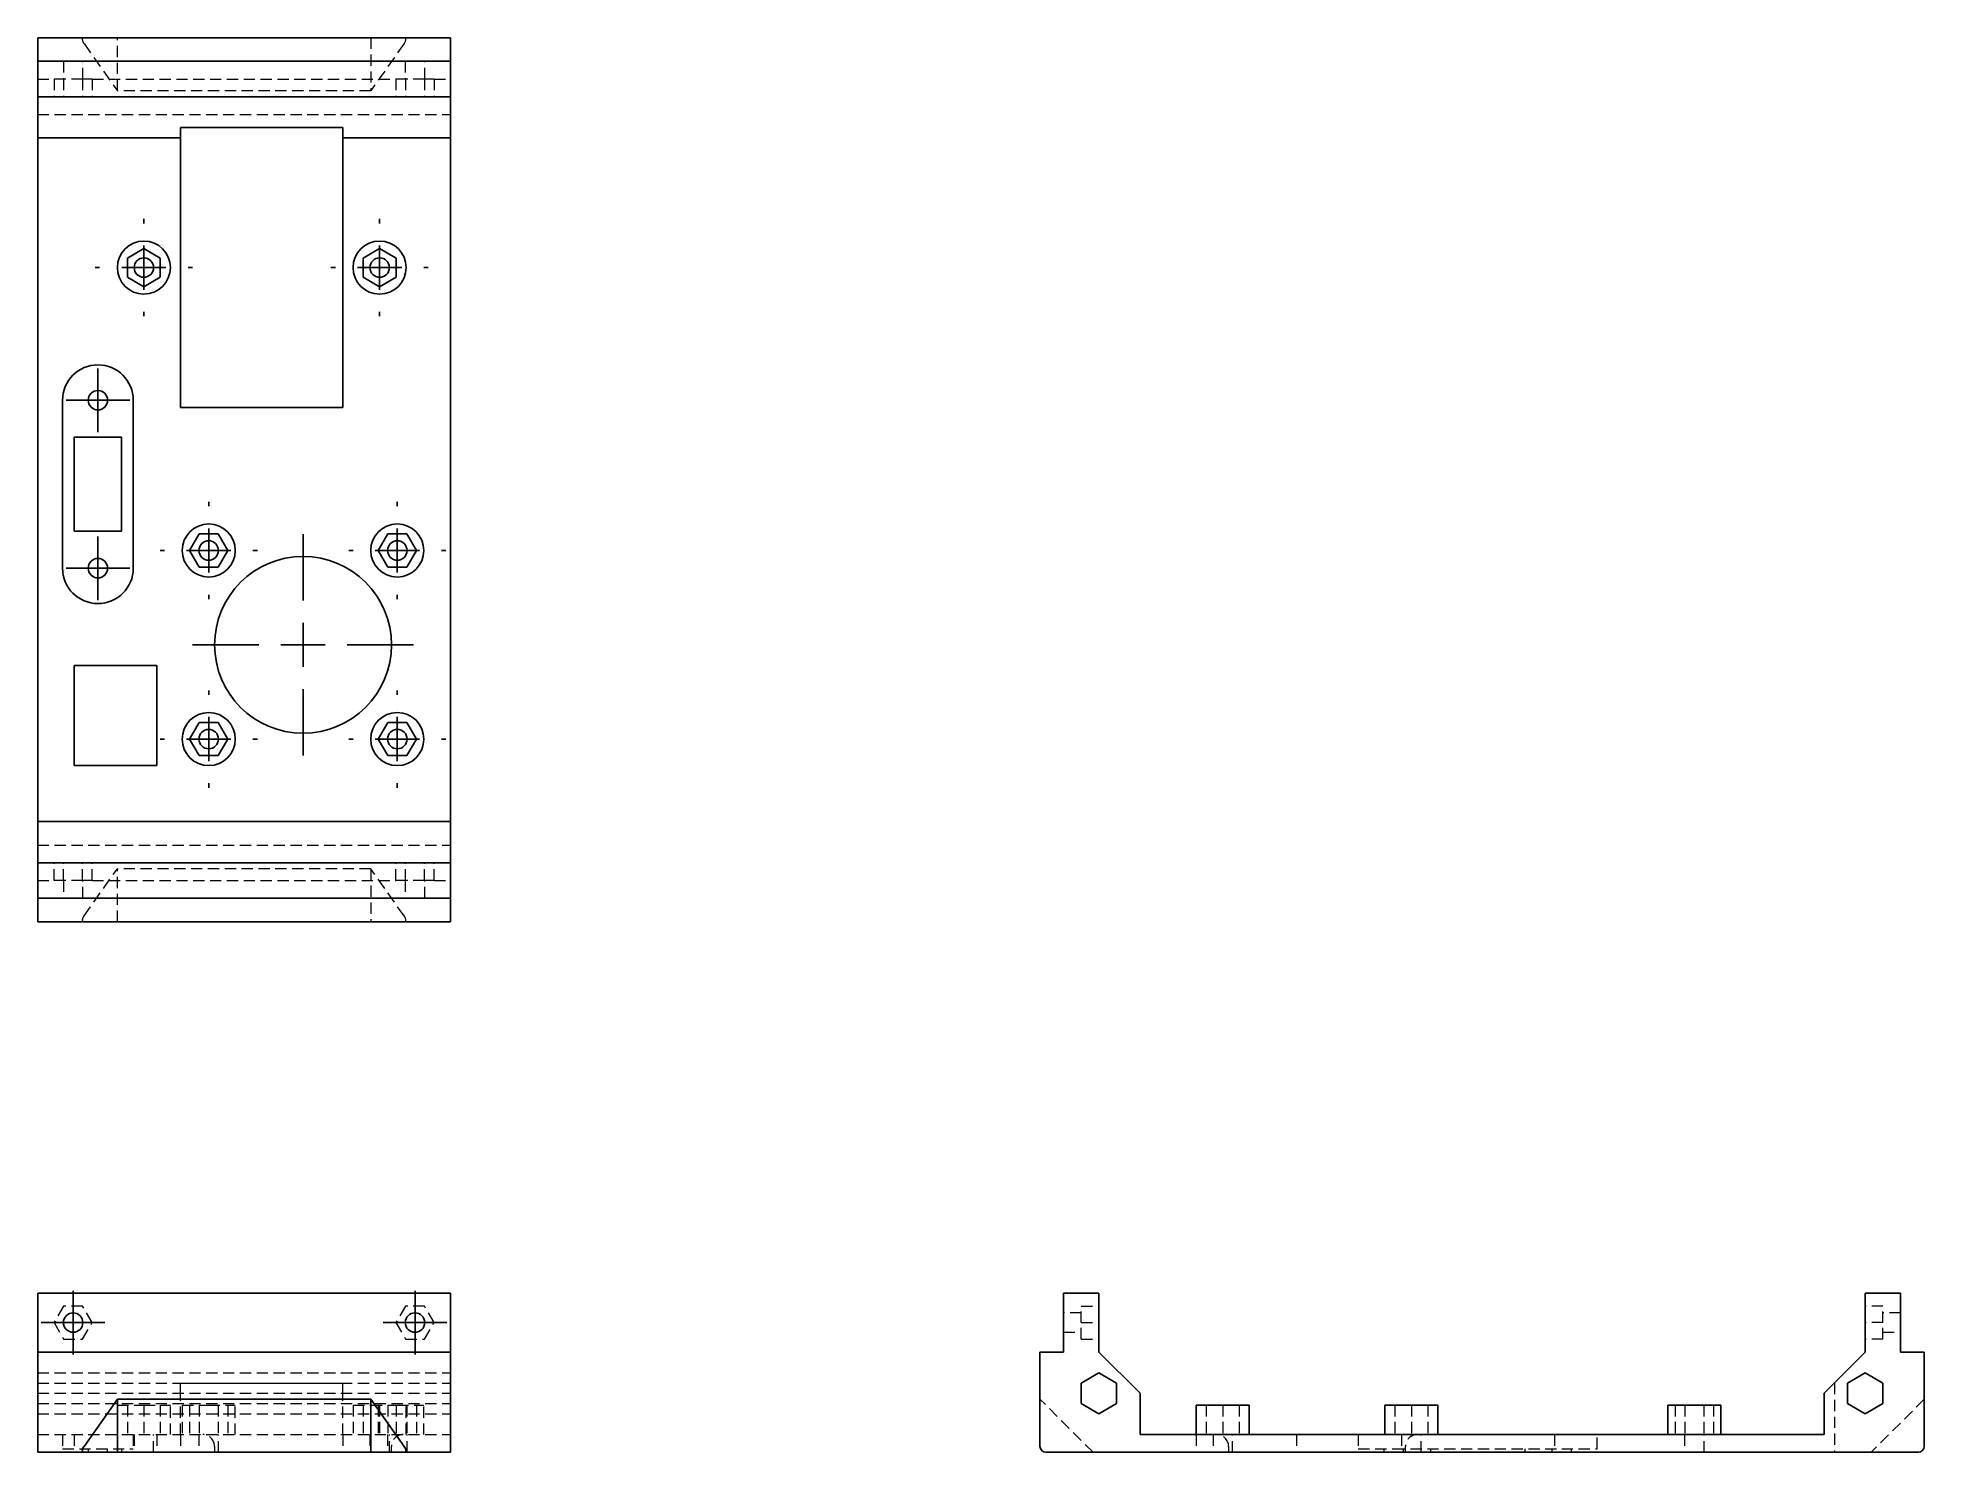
# Model space of a CAD drawing. Header units: millimetres. Extents: x 60 to 273, y 48 to 208.
import ezdxf

# ---------------------------------------------------------------- set-up
doc = ezdxf.new("R2010")
doc.units = ezdxf.units.MM
doc.linetypes.add('HIDDEN', pattern=[1.905, 1.27, -0.635])
doc.layers.add('10', color=7, linetype='Continuous')

# ---------------------------------------------------------------- blocks, each defined once
blk = doc.blocks.new('SW_CENTERMARKSYMBOL_0')
at = {"layer": '10', "color": 0}
for p, q in [((0, 2.5), (0, 3.6)), ((0, 0), (0, 2.5)), ((-2.5, 0), (-3.6, 0)), ((0, 0), (-2.5, 0)), ((0, 0), (0, -2.5)), ((0, 0), (2.5, 0)), ((2.5, 0), (3.6, 0)), ((0, -2.5), (0, -3.6))]:
    blk.add_line(p, q, dxfattribs=at)
blk = doc.blocks.new('SW_CENTERMARKSYMBOL_1')
at = {"layer": '10', "color": 0}
for p, q in [((0, 2.5), (0, 3.6)), ((0, 0), (0, 2.5)), ((-2.5, 0), (-3.6, 0)), ((0, 0), (-2.5, 0)), ((0, 0), (0, -2.5)), ((0, 0), (2.5, 0)), ((2.5, 0), (3.6, 0)), ((0, -2.5), (0, -3.6))]:
    blk.add_line(p, q, dxfattribs=at)
blk = doc.blocks.new('SW_CENTERMARKSYMBOL_2')
at = {"layer": '10', "color": 0}
for p, q in [((0, 5), (0, 5.5)), ((0, 0), (0, 2.5)), ((-5, 0), (-5.5, 0)), ((0, 0), (-2.5, 0)), ((0, 0), (0, -2.5)), ((0, 0), (2.5, 0)), ((5, 0), (5.5, 0)), ((0, -5), (0, -5.5))]:
    blk.add_line(p, q, dxfattribs=at)
blk = doc.blocks.new('SW_CENTERMARKSYMBOL_3')
at = {"layer": '10', "color": 0}
for p, q in [((0, 5), (0, 5.5)), ((0, 0), (0, 2.5)), ((-5, 0), (-5.5, 0)), ((0, 0), (-2.5, 0)), ((0, 0), (0, -2.5)), ((0, 0), (2.5, 0)), ((5, 0), (5.5, 0)), ((0, -5), (0, -5.5))]:
    blk.add_line(p, q, dxfattribs=at)
blk = doc.blocks.new('SW_CENTERMARKSYMBOL_4')
at = {"layer": '10', "color": 0}
for p, q in [((0, 5), (0, 5.5)), ((0, 0), (0, 2.5)), ((-5, 0), (-5.5, 0)), ((0, 0), (-2.5, 0)), ((0, 0), (0, -2.5)), ((0, 0), (2.5, 0)), ((5, 0), (5.5, 0)), ((0, -5), (0, -5.5))]:
    blk.add_line(p, q, dxfattribs=at)
blk = doc.blocks.new('SW_CENTERMARKSYMBOL_5')
at = {"layer": '10', "color": 0}
for p, q in [((0, 5), (0, 5.5)), ((0, 0), (0, 2.5)), ((-5, 0), (-5.5, 0)), ((0, 0), (-2.5, 0)), ((0, 0), (0, -2.5)), ((0, 0), (2.5, 0)), ((5, 0), (5.5, 0)), ((0, -5), (0, -5.5))]:
    blk.add_line(p, q, dxfattribs=at)
blk = doc.blocks.new('SW_CENTERMARKSYMBOL_6')
at = {"layer": '10', "color": 0}
for p, q in [((0, 2.5), (0, 3.6)), ((0, 0), (0, 2.5)), ((-2.5, 0), (-3.6, 0)), ((0, 0), (-2.5, 0)), ((0, 0), (0, -2.5)), ((0, 0), (2.5, 0)), ((2.5, 0), (3.6, 0)), ((0, -2.5), (0, -3.6))]:
    blk.add_line(p, q, dxfattribs=at)
blk = doc.blocks.new('SW_CENTERMARKSYMBOL_7')
at = {"layer": '10', "color": 0}
for p, q in [((0, 2.5), (0, 3.6)), ((0, 0), (0, 2.5)), ((-2.5, 0), (-3.6, 0)), ((0, 0), (-2.5, 0)), ((0, 0), (0, -2.5)), ((0, 0), (2.5, 0)), ((2.5, 0), (3.6, 0)), ((0, -2.5), (0, -3.6))]:
    blk.add_line(p, q, dxfattribs=at)
blk = doc.blocks.new('SW_CENTERMARKSYMBOL_8')
at = {"layer": '10', "color": 0}
for p, q in [((0, 5), (0, 5.5)), ((0, 0), (0, 2.5)), ((-5, 0), (-5.5, 0)), ((0, 0), (-2.5, 0)), ((0, 0), (0, -2.5)), ((0, 0), (2.5, 0)), ((5, 0), (5.5, 0)), ((0, -5), (0, -5.5))]:
    blk.add_line(p, q, dxfattribs=at)
blk = doc.blocks.new('SW_CENTERMARKSYMBOL_9')
at = {"layer": '10', "color": 0}
for p, q in [((0, 5), (0, 5.5)), ((0, 0), (0, 2.5)), ((-5, 0), (-5.5, 0)), ((0, 0), (-2.5, 0)), ((0, 0), (0, -2.5)), ((0, 0), (2.5, 0)), ((5, 0), (5.5, 0)), ((0, -5), (0, -5.5))]:
    blk.add_line(p, q, dxfattribs=at)
blk = doc.blocks.new('SW_CENTERMARKSYMBOL_10')
at = {"layer": '10', "color": 0}
for p, q in [((0, 5), (0, 12.5)), ((0, 0), (0, 2.5)), ((-5, 0), (-12.5, 0)), ((0, 0), (-2.5, 0)), ((0, 0), (0, -2.5)), ((0, 0), (2.5, 0)), ((5, 0), (12.5, 0)), ((0, -5), (0, -12.5))]:
    blk.add_line(p, q, dxfattribs=at)

msp = doc.modelspace()

# ---------------------------------------------------------------- linework, layer by layer
at = {"color": 7, "linetype": 'Continuous', "lineweight": 25}
for p, q in [((59.67, 208), (106.33, 208)), ((59.67, 208), (59.67, 205.33)), ((106.33, 208), (106.33, 205.33)), ((59.67, 205.33), (106.33, 205.33)), ((59.67, 205.33), (59.67, 201.33)), ((106.33, 205.33), (106.33, 201.33)), ((59.67, 201.33), (106.33, 201.33)), ((59.67, 201.33), (59.67, 196.67)), ((106.33, 201.33), (106.33, 196.67)), ((59.67, 196.67), (75.83, 196.67)), ((59.67, 196.67), (59.67, 119.33)), ((75.83, 197.83), (94.17, 197.83)), ((75.83, 196.67), (75.83, 197.83)), ((75.83, 196.67), (75.83, 166.17)), ((94.17, 196.67), (94.17, 197.83)), ((94.17, 196.67), (106.33, 196.67)), ((94.17, 196.67), (94.17, 166.17)), ((106.33, 119.33), (106.33, 196.67)), ((71.67, 184.16), (69.8, 183.08)), ((73.53, 183.08), (71.67, 184.16)), ((98.33, 184.16), (96.47, 183.08)), ((100.2, 183.08), (98.33, 184.16)), ((69.8, 183.08), (69.8, 180.92)), ((73.53, 180.92), (73.53, 183.08)), ((96.47, 183.08), (96.47, 180.92)), ((100.2, 180.92), (100.2, 183.08)), ((69.8, 180.92), (71.67, 179.84)), ((71.67, 179.84), (73.53, 180.92)), ((96.47, 180.92), (98.33, 179.84)), ((98.33, 179.84), (100.2, 180.92)), ((62.47, 148), (62.47, 167)), ((70.47, 148), (70.47, 167)), ((94.17, 166.17), (75.83, 166.17)), ((63.8, 162.83), (69.13, 162.83)), ((63.8, 152.17), (63.8, 162.83)), ((69.13, 162.83), (69.13, 152.17)), ((69.13, 152.17), (63.8, 152.17)), ((77.92, 151.87), (76.84, 150)), ((80.08, 151.87), (77.92, 151.87)), ((81.16, 150), (80.08, 151.87)), ((99.26, 151.87), (98.18, 150)), ((101.41, 151.87), (99.26, 151.87)), ((102.49, 150), (101.41, 151.87)), ((76.84, 150), (77.92, 148.13)), ((80.08, 148.13), (81.16, 150)), ((98.18, 150), (99.26, 148.13)), ((101.41, 148.13), (102.49, 150)), ((77.92, 148.13), (80.08, 148.13)), ((99.26, 148.13), (101.41, 148.13)), ((63.8, 137), (73.13, 137)), ((63.8, 125.67), (63.8, 137)), ((73.13, 137), (73.13, 125.67)), ((77.92, 130.53), (76.84, 128.67)), ((80.08, 130.53), (77.92, 130.53)), ((81.16, 128.67), (80.08, 130.53)), ((99.26, 130.53), (98.18, 128.67)), ((101.41, 130.53), (99.26, 130.53)), ((102.49, 128.67), (101.41, 130.53)), ((76.84, 128.67), (77.92, 126.8)), ((80.08, 126.8), (81.16, 128.67)), ((98.18, 128.67), (99.26, 126.8)), ((101.41, 126.8), (102.49, 128.67)), ((77.92, 126.8), (80.08, 126.8)), ((99.26, 126.8), (101.41, 126.8)), ((73.13, 125.67), (63.8, 125.67)), ((59.67, 119.33), (106.33, 119.33)), ((59.67, 114.67), (59.67, 119.33)), ((106.33, 114.67), (106.33, 119.33)), ((59.67, 114.67), (106.33, 114.67)), ((59.67, 110.67), (59.67, 114.67)), ((106.33, 110.67), (106.33, 114.67)), ((59.67, 110.67), (106.33, 110.67)), ((59.67, 108), (59.67, 110.67)), ((106.33, 108), (106.33, 110.67)), ((59.67, 108), (106.33, 108)), ((59.67, 66), (106.33, 66)), ((59.67, 59.33), (59.67, 66)), ((106.33, 59.33), (106.33, 66)), ((175.67, 59.33), (175.67, 66)), ((175.67, 66), (179.67, 66)), ((179.67, 66), (179.67, 59.33)), ((266.33, 66), (266.33, 59.33)), ((270.33, 66), (266.33, 66)), ((270.33, 59.33), (270.33, 66)), ((59.67, 59.33), (106.33, 59.33)), ((59.67, 59.33), (59.67, 48.67)), ((106.33, 59.33), (106.33, 48.67)), ((173, 59.33), (173, 48.67)), ((173, 59.33), (175.67, 59.33)), ((179.67, 59.33), (184.33, 54.67)), ((266.33, 59.33), (261.67, 54.67)), ((273, 59.33), (270.33, 59.33)), ((273, 59.33), (273, 48.67)), ((177.67, 55.82), (179.67, 56.98)), ((177.67, 53.51), (177.67, 55.82)), ((179.67, 56.98), (181.67, 55.82)), ((181.67, 55.82), (181.67, 53.51)), ((266.33, 56.98), (264.33, 55.82)), ((264.33, 55.82), (264.33, 53.51)), ((268.33, 55.82), (266.33, 56.98)), ((268.33, 53.51), (268.33, 55.82)), ((68.67, 54), (64.9, 48.67)), ((68.67, 54), (68.67, 48)), ((97.33, 54), (68.67, 54)), ((97.33, 48), (97.33, 54)), ((97.33, 54), (101.1, 48.67)), ((179.67, 52.36), (177.67, 53.51)), ((181.67, 53.51), (179.67, 52.36)), ((184.33, 54.67), (184.33, 50)), ((261.67, 54.67), (261.67, 50)), ((264.33, 53.51), (266.33, 52.36)), ((266.33, 52.36), (268.33, 53.51)), ((190.67, 53.33), (190.67, 50)), ((190.67, 53.33), (196.67, 53.33)), ((196.67, 50), (196.67, 53.33)), ((212, 53.33), (212, 50)), ((212, 53.33), (218, 53.33)), ((218, 50), (218, 53.33)), ((244, 53.33), (244, 50)), ((244, 53.33), (250, 53.33)), ((250, 50), (250, 53.33)), ((184.33, 50), (261.67, 50)), ((59.67, 48), (59.67, 48.67)), ((64.9, 48), (59.67, 48)), ((64.9, 48), (68.67, 48)), ((97.33, 48), (68.67, 48)), ((101.1, 48), (97.33, 48)), ((101.1, 48), (106.33, 48)), ((106.33, 48), (106.33, 48.67)), ((272.33, 48), (173.67, 48))]:
    msp.add_line(p, q, dxfattribs=at)
at = {"color": 7, "linetype": 'HIDDEN', "lineweight": 18}
for p, q in [((64.9, 207.33), (68.67, 202)), ((68.67, 202), (68.67, 208)), ((97.33, 208), (97.33, 202)), ((101.1, 207.33), (97.33, 202)), ((62.57, 205.33), (62.57, 203.33)), ((64.77, 203.33), (64.77, 205.33)), ((101.23, 205.33), (101.23, 203.33)), ((103.43, 203.33), (103.43, 205.33)), ((59.67, 203.33), (61.51, 203.33)), ((62.59, 203.33), (61.51, 203.33)), ((61.51, 203.33), (61.51, 201.33)), ((62.59, 203.33), (62.59, 201.33)), ((64.74, 203.33), (62.59, 203.33)), ((65.82, 203.33), (64.74, 203.33)), ((64.74, 203.33), (64.74, 201.33)), ((65.82, 203.33), (65.82, 201.33)), ((65.82, 203.33), (100.18, 203.33)), ((101.26, 203.33), (100.18, 203.33)), ((100.18, 203.33), (100.18, 201.33)), ((103.41, 203.33), (101.26, 203.33)), ((101.26, 203.33), (101.26, 201.33)), ((103.41, 203.33), (103.41, 201.33)), ((104.49, 203.33), (103.41, 203.33)), ((104.49, 203.33), (104.49, 201.33)), ((104.49, 203.33), (106.33, 203.33)), ((97.33, 202), (68.67, 202)), ((59.67, 199.33), (106.33, 199.33)), ((59.67, 116.67), (106.33, 116.67)), ((61.51, 112.67), (61.51, 114.67)), ((62.59, 112.67), (62.59, 114.67)), ((64.74, 112.67), (64.74, 114.67)), ((64.9, 108.67), (68.67, 114)), ((65.82, 112.67), (65.82, 114.67)), ((68.67, 108), (68.67, 114)), ((97.33, 114), (68.67, 114)), ((97.33, 114), (97.33, 108)), ((101.1, 108.67), (97.33, 114)), ((100.18, 112.67), (100.18, 114.67)), ((101.26, 112.67), (101.26, 114.67)), ((103.41, 112.67), (103.41, 114.67)), ((104.49, 112.67), (104.49, 114.67)), ((59.67, 112.67), (61.51, 112.67)), ((62.59, 112.67), (61.51, 112.67)), ((62.57, 112.67), (62.57, 110.67)), ((64.74, 112.67), (62.59, 112.67)), ((65.82, 112.67), (64.74, 112.67)), ((64.77, 110.67), (64.77, 112.67)), ((65.82, 112.67), (100.18, 112.67)), ((101.26, 112.67), (100.18, 112.67)), ((101.23, 112.67), (101.23, 110.67)), ((103.41, 112.67), (101.26, 112.67)), ((104.49, 112.67), (103.41, 112.67)), ((103.43, 110.67), (103.43, 112.67)), ((104.49, 112.67), (106.33, 112.67)), ((62.59, 64.53), (61.51, 62.67)), ((64.74, 64.53), (62.59, 64.53)), ((65.82, 62.67), (64.74, 64.53)), ((101.26, 64.53), (100.18, 62.67)), ((103.41, 64.53), (101.26, 64.53)), ((104.49, 62.67), (103.41, 64.53)), ((177.67, 62.67), (177.67, 64.53)), ((177.67, 64.53), (179.67, 64.53)), ((268.33, 64.53), (266.33, 64.53)), ((268.33, 62.67), (268.33, 64.53)), ((61.51, 62.67), (62.59, 60.8)), ((64.74, 60.8), (65.82, 62.67)), ((100.18, 62.67), (101.26, 60.8)), ((103.41, 60.8), (104.49, 62.67)), ((177.67, 63.77), (175.67, 63.77)), ((177.67, 62.67), (179.67, 62.67)), ((177.67, 60.8), (177.67, 62.67)), ((268.33, 62.67), (266.33, 62.67)), ((270.33, 63.77), (268.33, 63.77)), ((268.33, 60.8), (268.33, 62.67)), ((62.59, 60.8), (64.74, 60.8)), ((101.26, 60.8), (103.41, 60.8)), ((175.67, 61.57), (177.67, 61.57)), ((177.67, 60.8), (179.67, 60.8)), ((268.33, 60.8), (266.33, 60.8)), ((268.33, 61.57), (270.33, 61.57)), ((59.67, 56.98), (106.33, 56.98)), ((59.67, 55.82), (106.33, 55.82)), ((75.83, 55.83), (94.17, 55.83)), ((75.83, 54.67), (75.83, 55.83)), ((94.17, 54.67), (94.17, 55.83)), ((262.83, 55.83), (262.83, 48)), ((59.67, 54.67), (106.33, 54.67)), ((59.67, 53.51), (106.33, 53.51)), ((75.83, 50), (75.83, 54.67)), ((94.17, 50), (94.17, 54.67)), ((179, 48), (173, 54)), ((273, 54), (267, 48)), ((59.67, 52.36), (106.33, 52.36)), ((68.67, 53.33), (71.67, 53.33)), ((69.8, 53.33), (69.8, 50)), ((71.67, 53.33), (74.67, 53.33)), ((71.67, 53.33), (71.67, 50)), ((73.53, 53.33), (73.53, 50)), ((74.67, 50), (74.67, 53.33)), ((76, 53.33), (79, 53.33)), ((76, 53.33), (76, 50)), ((76.84, 53.33), (76.84, 50)), ((77.92, 53.33), (77.92, 50)), ((79, 53.33), (82, 53.33)), ((80.08, 53.33), (80.08, 50)), ((81.16, 53.33), (81.16, 50)), ((82, 50), (82, 53.33)), ((95.33, 53.33), (97.33, 53.33)), ((95.33, 53.33), (95.33, 50)), ((96.47, 53.33), (96.47, 50)), ((97.33, 53.33), (100.33, 53.33)), ((98.18, 53.33), (98.18, 50)), ((98.33, 53.33), (98.33, 50)), ((99.26, 53.33), (99.26, 50)), ((100.2, 53.33), (100.2, 50)), ((100.33, 53.33), (103.33, 53.33)), ((101.33, 50), (101.33, 53.33)), ((101.41, 53.33), (101.41, 50)), ((102.49, 53.33), (102.49, 50)), ((103.33, 50), (103.33, 53.33)), ((191.8, 53.33), (191.8, 50)), ((193.67, 53.33), (193.67, 50)), ((195.53, 53.33), (195.53, 50)), ((213.13, 53.33), (213.13, 50)), ((215, 53.33), (215, 50)), ((216.87, 53.33), (216.87, 50)), ((244.84, 53.33), (244.84, 50)), ((245.92, 53.33), (245.92, 50)), ((248.08, 53.33), (248.08, 50)), ((249.16, 53.33), (249.16, 50)), ((59.67, 50), (106.33, 50)), ((62.47, 50), (62.47, 48.4)), ((63.8, 50), (63.8, 48)), ((70.47, 50), (70.47, 48.4)), ((70.57, 50), (70.57, 48)), ((72.77, 48), (72.77, 50)), ((73.13, 50), (73.13, 48)), ((75.83, 50), (75.83, 48)), ((77.9, 50), (77.9, 48)), ((80.1, 48), (80.1, 50)), ((94.17, 50), (94.17, 48)), ((97.23, 50), (97.23, 48)), ((99.23, 50), (99.23, 48)), ((99.43, 48), (99.43, 50)), ((101.43, 48), (101.43, 50)), ((190.67, 50), (190.67, 48)), ((192.57, 50), (192.57, 48)), ((194.77, 48), (194.77, 50)), ((202, 50), (202, 48)), ((209, 50), (209, 48.4)), ((213.9, 50), (213.9, 48)), ((216.1, 48), (216.1, 50)), ((231.17, 50), (231.17, 48)), ((236, 48.4), (236, 50)), ((245.9, 50), (245.9, 48)), ((248.1, 48), (248.1, 50)), ((62.47, 48.4), (70.47, 48.4)), ((65.37, 48.4), (65.37, 48)), ((67.57, 48), (67.57, 48.4)), ((69.13, 48.4), (69.13, 48)), ((79.67, 48.67), (79.67, 48)), ((99.67, 48), (99.67, 48.67)), ((194.33, 48.67), (194.33, 48)), ((209, 48.4), (213, 48.4)), ((211.9, 48.4), (211.9, 48)), ((213, 48.4), (232, 48.4)), ((214.1, 48), (214.1, 48.4)), ((214.33, 48), (214.33, 48.67)), ((217.17, 48.4), (217.17, 48)), ((227.83, 48.4), (227.83, 48)), ((230.9, 48.4), (230.9, 48)), ((232, 48.4), (236, 48.4)), ((233.1, 48), (233.1, 48.4))]:
    msp.add_line(p, q, dxfattribs=at)
at = {"color": 7, "linetype": 'Continuous', "lineweight": 25}
for centre, radius in [((71.67, 182), 3), ((98.33, 182), 3), ((71.67, 182), 1.1), ((98.33, 182), 1.1), ((66.47, 167), 1.1), ((79, 150), 3), ((100.33, 150), 3), ((79, 150), 1.1), ((100.33, 150), 1.1), ((66.47, 148), 1.1), ((89.67, 139.33), 10), ((79, 128.67), 3), ((100.33, 128.67), 3), ((79, 128.67), 1.1), ((100.33, 128.67), 1.1), ((63.67, 62.67), 1.1), ((102.33, 62.67), 1.1)]:
    msp.add_circle(centre, radius, dxfattribs=at)
for centre, radius, start, end in [((66.47, 167), 4, 0, 180), ((66.47, 148), 4, 180, 0), ((173.67, 48.67), 0.667, 180, 270), ((272.33, 48.67), 0.667, 270, 0)]:
    msp.add_arc(centre, radius, start, end, dxfattribs=at)
at = {"color": 7, "linetype": 'HIDDEN', "lineweight": 18}
for centre, start, end in [((78.33, 48.67), 0, 90), ((101, 48.67), 90, 180), ((193, 48.67), 0, 90), ((215.67, 48.67), 90, 180)]:
    msp.add_arc(centre, 1.33, start, end, dxfattribs=at)
for centre, major_axis, start_param, end_param in [((65.37, 207.33), (0.616, -0.616), 2.748894, 4.31969), ((100.63, 207.33), (0.616, 0.616), 5.105088, 6.675884), ((65.37, 108.67), (0.616, 0.616), 1.963495, 3.534292), ((100.63, 108.67), (0.616, -0.616), 5.890486, 7.461283)]:
    msp.add_ellipse(centre, major_axis=major_axis, ratio=0.414214, start_param=start_param, end_param=end_param, dxfattribs=at)
at = {"color": 7, "linetype": 'Continuous', "lineweight": 25}
for centre, major_axis, start_param, end_param in [((65.37, 48.67), (0.616, 0.616), 1.963495, 3.534292), ((100.63, 48.67), (0.616, -0.616), 5.890486, 7.461283)]:
    msp.add_ellipse(centre, major_axis=major_axis, ratio=0.414214, start_param=start_param, end_param=end_param, dxfattribs=at)

# ---------------------------------------------------------------- block references
at = {"layer": '10'}
for name, p in [('SW_CENTERMARKSYMBOL_5', (71.67, 182)), ('SW_CENTERMARKSYMBOL_2', (98.33, 182)), ('SW_CENTERMARKSYMBOL_6', (66.47, 167)), ('SW_CENTERMARKSYMBOL_8', (79, 150)), ('SW_CENTERMARKSYMBOL_3', (100.33, 150)), ('SW_CENTERMARKSYMBOL_7', (66.47, 148)), ('SW_CENTERMARKSYMBOL_10', (89.67, 139.33)), ('SW_CENTERMARKSYMBOL_9', (79, 128.67)), ('SW_CENTERMARKSYMBOL_4', (100.33, 128.67)), ('SW_CENTERMARKSYMBOL_1', (63.67, 62.67)), ('SW_CENTERMARKSYMBOL_0', (102.33, 62.67))]:
    msp.add_blockref(name, p, dxfattribs=at)

doc.saveas('drawing.dxf')
